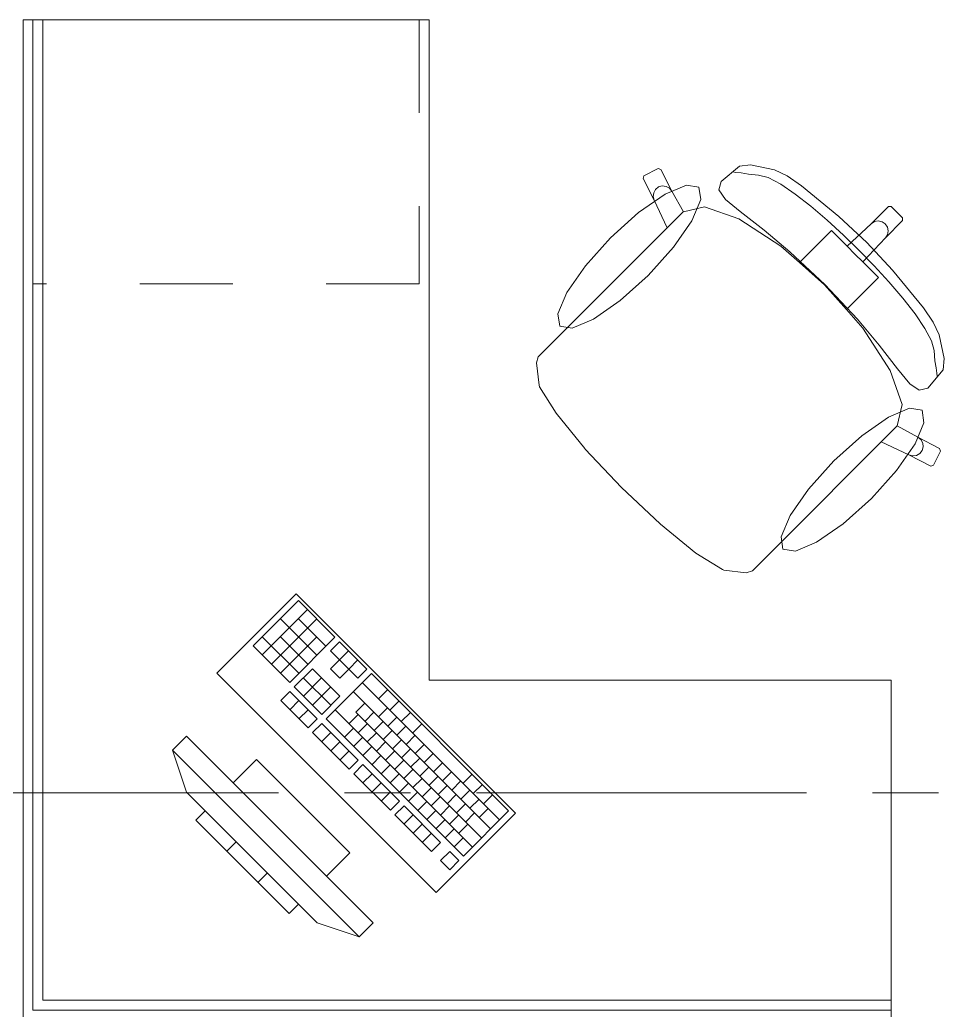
# Model space of a CAD drawing. Header units: inches. Extents: x -38 to 5698, y -33 to 92.
# Drawn here: x 287.075 to 288.499, y 23.352 to 24.852 of the extents above; entities that cross this region are included whole.
import ezdxf

# ---------------------------------------------------------------- set-up
doc = ezdxf.new("R2010")
doc.units = ezdxf.units.IN
doc.header["$MEASUREMENT"] = 0
doc.linetypes.add('Punto & Raya', pattern=[0.65, 0.5, -0.075, 0, -0.075])
doc.linetypes.add('Rayas', pattern=[0.282222, 0.141111, -0.141111])
doc.layers.add('Interior - Mobiliario', color=7, linetype='Continuous')
doc.layers.add('Marcador - Secciones', color=251, linetype='Continuous')

msp = doc.modelspace()

# ---------------------------------------------------------------- linework, layer by layer
at = {"layer": 'Interior - Mobiliario', "color": 175, "linetype": 'Continuous', "lineweight": 13}
for p, q in [((287.08, 24.8524), (287.11, 24.8524)), ((287.08, 23.3674), (287.08, 24.8524)), ((287.11, 24.8524), (287.11, 23.3674)), ((288.1372, 24.6077), (288.1651, 24.6309)), ((288.1651, 24.6309), (288.1819, 24.6327)), ((288.1819, 24.6327), (288.218, 24.625)), ((288.0191, 24.6122), (288.0204, 24.6162)), ((288.0204, 24.6162), (288.0418, 24.627)), ((288.0418, 24.627), (288.0459, 24.6257)), ((288.0459, 24.6257), (288.0628, 24.5926)), ((288.1598, 24.6212), (288.1553, 24.622)), ((288.1678, 24.6204), (288.1598, 24.6212)), ((288.1786, 24.6184), (288.1678, 24.6204)), ((288.194, 24.6173), (288.1786, 24.6184)), ((288.2088, 24.6134), (288.194, 24.6173)), ((288.218, 24.625), (288.2372, 24.616)), ((288.2372, 24.616), (288.2589, 24.6011)), ((288.0361, 24.5791), (288.0191, 24.6122)), ((288.0426, 24.5993), (288.0482, 24.6008)), ((288.0482, 24.6008), (288.0541, 24.6001)), ((288.0541, 24.6001), (288.0592, 24.5972)), ((288.1338, 24.5948), (288.1372, 24.6077)), ((288.2276, 24.6034), (288.2088, 24.6134)), ((288.2494, 24.5885), (288.2276, 24.6034)), ((288.2589, 24.6011), (288.3156, 24.5543)), ((288.0345, 24.5847), (288.0352, 24.5905)), ((288.0352, 24.5905), (288.038, 24.5956)), ((288.038, 24.5956), (288.0426, 24.5993)), ((288.0592, 24.5972), (288.0628, 24.5926)), ((288.0628, 24.5926), (288.0802, 24.5616)), ((288.1438, 24.5804), (288.1338, 24.5948)), ((288.2732, 24.57), (288.2494, 24.5885)), ((288.0361, 24.5791), (288.0345, 24.5847)), ((288.0557, 24.5373), (288.0361, 24.5791)), ((288.1661, 24.5618), (288.1438, 24.5804)), ((288.0799, 24.5615), (288.0557, 24.5373)), ((288.0799, 24.5615), (288.0802, 24.5616)), ((288.0802, 24.5616), (288.1121, 24.569)), ((288.1121, 24.569), (288.1641, 24.5507)), ((288.2023, 24.5339), (288.1661, 24.5618)), ((288.298, 24.5488), (288.2732, 24.57)), ((288.3647, 24.5434), (288.3908, 24.5695)), ((288.3908, 24.5695), (288.3951, 24.5695)), ((288.3951, 24.5695), (288.4036, 24.561)), ((288.4121, 24.5524), (288.4036, 24.561)), ((288.1641, 24.5507), (288.2279, 24.5093)), ((288.3226, 24.5262), (288.298, 24.5488)), ((288.3156, 24.5543), (288.3578, 24.5152)), ((288.3282, 24.5095), (288.3647, 24.5434)), ((288.3647, 24.5434), (288.3696, 24.5467)), ((288.3696, 24.5467), (288.3753, 24.5478)), ((288.3753, 24.5478), (288.3811, 24.5466)), ((288.3811, 24.5466), (288.386, 24.5433)), ((288.3893, 24.5384), (288.386, 24.5433)), ((288.3861, 24.5221), (288.4122, 24.5482)), ((288.4122, 24.5482), (288.4121, 24.5524)), ((287.9078, 24.3895), (288.0557, 24.5373)), ((288.2416, 24.5012), (288.2023, 24.5339)), ((288.2834, 24.5119), (288.3046, 24.5331)), ((288.3046, 24.5331), (288.3282, 24.5095)), ((288.3461, 24.5034), (288.3226, 24.5262)), ((288.3861, 24.5221), (288.3893, 24.5269)), ((288.3904, 24.5327), (288.3893, 24.5384)), ((288.3893, 24.5269), (288.3904, 24.5327)), ((288.256, 24.4846), (288.2834, 24.5119)), ((288.3521, 24.4856), (288.3861, 24.5221)), ((288.3969, 24.473), (288.3578, 24.5152)), ((288.2279, 24.5093), (288.256, 24.4846)), ((288.2944, 24.4517), (288.2416, 24.5012)), ((288.3282, 24.5095), (288.3401, 24.4975)), ((288.3521, 24.4856), (288.3401, 24.4975)), ((288.3461, 24.5034), (288.3689, 24.48)), ((288.256, 24.4846), (288.2939, 24.4512)), ((288.3757, 24.4619), (288.3521, 24.4856)), ((288.3689, 24.48), (288.3914, 24.4553)), ((288.4438, 24.4163), (288.3969, 24.473)), ((288.3272, 24.4134), (288.2939, 24.4512)), ((288.2944, 24.4517), (288.3438, 24.3989)), ((288.3546, 24.4408), (288.3757, 24.4619)), ((288.3914, 24.4553), (288.4126, 24.4306)), ((288.3272, 24.4134), (288.3546, 24.4408)), ((288.4126, 24.4306), (288.4312, 24.4068)), ((288.352, 24.3853), (288.3272, 24.4134)), ((288.4312, 24.4068), (288.446, 24.3849)), ((288.4587, 24.3946), (288.4438, 24.4163)), ((288.3438, 24.3989), (288.3765, 24.3596)), ((288.4676, 24.3753), (288.4587, 24.3946)), ((287.8823, 24.3639), (287.9078, 24.3895)), ((288.3933, 24.3214), (288.352, 24.3853)), ((288.446, 24.3849), (288.456, 24.3661)), ((288.4754, 24.3392), (288.4676, 24.3753)), ((287.8604, 24.342), (287.8823, 24.3639)), ((288.456, 24.3661), (288.4599, 24.3514)), ((288.3765, 24.3596), (288.4045, 24.3235)), ((288.4599, 24.3514), (288.4611, 24.336)), ((287.8575, 24.3327), (287.8604, 24.342)), ((287.8615, 24.2988), (287.8575, 24.3327)), ((288.4611, 24.336), (288.4631, 24.3252)), ((288.4735, 24.3224), (288.4754, 24.3392)), ((288.4117, 24.2695), (288.3933, 24.3214)), ((288.4045, 24.3235), (288.4231, 24.3012)), ((288.4503, 24.2946), (288.4735, 24.3224)), ((288.4631, 24.3252), (288.4639, 24.3172)), ((288.4639, 24.3172), (288.4647, 24.3126)), ((288.4231, 24.3012), (288.4374, 24.2912)), ((287.8624, 24.2967), (287.8615, 24.2988)), ((287.8873, 24.2566), (287.8624, 24.2967)), ((288.4374, 24.2912), (288.4503, 24.2946)), ((287.9309, 24.2029), (287.8873, 24.2566)), ((288.4042, 24.2375), (288.4117, 24.2695)), ((288.4042, 24.2373), (288.3799, 24.2131)), ((288.4042, 24.2373), (288.4042, 24.2375)), ((288.4352, 24.2202), (288.4042, 24.2375)), ((288.2321, 24.0652), (288.3799, 24.2131)), ((288.3799, 24.2131), (288.4217, 24.1935)), ((288.4399, 24.2166), (288.4352, 24.2202)), ((288.4683, 24.2032), (288.4352, 24.2202)), ((288.4427, 24.2114), (288.4399, 24.2166)), ((288.4435, 24.2056), (288.4427, 24.2114)), ((287.9316, 24.2021), (287.9309, 24.2029)), ((287.9864, 24.1438), (287.9316, 24.2021)), ((288.4332, 24.1925), (288.4383, 24.1954)), ((288.4383, 24.1954), (288.4419, 24.2)), ((288.4419, 24.2), (288.4435, 24.2056)), ((288.4588, 24.1778), (288.4697, 24.1992)), ((288.4697, 24.1992), (288.4683, 24.2032)), ((288.4217, 24.1935), (288.4274, 24.1919)), ((288.4217, 24.1935), (288.4548, 24.1765)), ((288.4274, 24.1919), (288.4332, 24.1925)), ((288.4548, 24.1765), (288.4588, 24.1778)), ((287.9864, 24.1438), (288.0448, 24.0889)), ((288.0448, 24.0889), (288.0456, 24.0883)), ((288.0456, 24.0883), (288.0992, 24.0447)), ((288.2066, 24.0397), (288.2321, 24.0652)), ((288.0992, 24.0447), (288.1393, 24.0198)), ((288.1846, 24.0178), (288.2066, 24.0397)), ((288.1393, 24.0198), (288.1414, 24.0189)), ((288.1414, 24.0189), (288.1753, 24.0149)), ((288.1753, 24.0149), (288.1846, 24.0178)), ((287.497, 23.9728), (287.4284, 23.9043)), ((287.5524, 23.9174), (287.497, 23.9728)), ((287.5108, 23.959), (287.4423, 23.8904)), ((287.5247, 23.9451), (287.4561, 23.8766)), ((287.5249, 23.89), (287.4696, 23.9454)), ((287.5387, 23.9037), (287.4971, 23.9453)), ((287.4975, 23.8626), (287.4421, 23.918)), ((287.5112, 23.8763), (287.4697, 23.9178)), ((287.5248, 23.9176), (287.47, 23.8627)), ((287.4838, 23.8489), (287.5524, 23.9174)), ((287.5593, 23.9105), (287.5456, 23.8968)), ((287.6008, 23.869), (287.5593, 23.9105)), ((287.4284, 23.9043), (287.4838, 23.8489)), ((287.5456, 23.8968), (287.5594, 23.883)), ((287.5731, 23.8967), (287.5594, 23.883)), ((287.5594, 23.883), (287.5457, 23.8692)), ((287.5733, 23.8691), (287.5594, 23.883)), ((287.587, 23.8828), (287.5733, 23.8691)), ((287.5182, 23.8694), (287.4907, 23.842)), ((287.5597, 23.8278), (287.5182, 23.8694)), ((287.5457, 23.8692), (287.5596, 23.8554)), ((287.5596, 23.8554), (287.5733, 23.8691)), ((287.5733, 23.8691), (287.5871, 23.8553)), ((287.5871, 23.8553), (287.6008, 23.869)), ((287.546, 23.8141), (287.5044, 23.8557)), ((287.532, 23.8555), (287.5046, 23.8281)), ((287.6078, 23.8621), (287.5392, 23.7935)), ((287.8155, 23.6543), (287.6078, 23.8621)), ((287.4839, 23.8351), (287.4702, 23.8214)), ((287.5254, 23.7936), (287.4839, 23.8351)), ((287.4907, 23.842), (287.5323, 23.8004)), ((287.5458, 23.8417), (287.5184, 23.8143)), ((287.8018, 23.6406), (287.594, 23.8483)), ((287.632, 23.8378), (287.6183, 23.8241)), ((287.4702, 23.8214), (287.5117, 23.7798)), ((287.4977, 23.8212), (287.484, 23.8075)), ((287.5323, 23.8004), (287.5597, 23.8278)), ((287.788, 23.6269), (287.5803, 23.8346)), ((287.6493, 23.8205), (287.6356, 23.8068)), ((287.5116, 23.8074), (287.4978, 23.7937)), ((287.7606, 23.5995), (287.5529, 23.8072)), ((287.5976, 23.8173), (287.5839, 23.8036)), ((287.6321, 23.8103), (287.6184, 23.7965)), ((287.5117, 23.7798), (287.5254, 23.7936)), ((287.5392, 23.7935), (287.7469, 23.5858)), ((287.5874, 23.8001), (287.5737, 23.7864)), ((287.7743, 23.6132), (287.5839, 23.8036)), ((287.6115, 23.8035), (287.5978, 23.7898)), ((287.646, 23.7964), (287.6323, 23.7827)), ((287.6666, 23.8032), (287.6529, 23.7895)), ((287.5323, 23.7866), (287.5186, 23.7729)), ((287.5877, 23.7312), (287.5323, 23.7866)), ((287.5806, 23.7795), (287.5669, 23.7658)), ((287.6012, 23.7863), (287.5875, 23.7726)), ((287.6253, 23.7896), (287.6116, 23.7759)), ((287.6392, 23.7758), (287.6255, 23.7621)), ((287.6598, 23.7826), (287.6461, 23.7689)), ((287.6839, 23.7859), (287.6702, 23.7722)), ((287.3273, 23.7675), (287.3061, 23.7463)), ((287.6102, 23.4847), (287.3273, 23.7675)), ((287.5186, 23.7729), (287.574, 23.7175)), ((287.5462, 23.7728), (287.5325, 23.7591)), ((287.5944, 23.7657), (287.5807, 23.7519)), ((287.6151, 23.7724), (287.6014, 23.7587)), ((287.653, 23.7619), (287.6393, 23.7482)), ((287.6737, 23.7687), (287.66, 23.755)), ((287.3061, 23.7463), (287.5889, 23.4635)), ((287.3061, 23.7463), (287.3273, 23.6827)), ((287.56, 23.7589), (287.5463, 23.7452)), ((287.5739, 23.7451), (287.5602, 23.7314)), ((287.6083, 23.7518), (287.5946, 23.7381)), ((287.6289, 23.7586), (287.6152, 23.7449)), ((287.6669, 23.7481), (287.6532, 23.7344)), ((287.6875, 23.7549), (287.6738, 23.7412)), ((287.4334, 23.7322), (287.398, 23.6968)), ((287.5748, 23.5907), (287.4334, 23.7322)), ((287.574, 23.7175), (287.5877, 23.7312)), ((287.6221, 23.738), (287.6084, 23.7242)), ((287.6428, 23.7448), (287.6291, 23.731)), ((287.6566, 23.7309), (287.6429, 23.7172)), ((287.6807, 23.7342), (287.667, 23.7205)), ((287.7014, 23.741), (287.6877, 23.7273)), ((287.5946, 23.7243), (287.5809, 23.7106)), ((287.65, 23.6689), (287.5946, 23.7243)), ((287.636, 23.7241), (287.6223, 23.7104)), ((287.6705, 23.7171), (287.6568, 23.7033)), ((287.6946, 23.7204), (287.6809, 23.7067)), ((287.7152, 23.7272), (287.7015, 23.7135)), ((287.5809, 23.7106), (287.6363, 23.6552)), ((287.6085, 23.7105), (287.5948, 23.6968)), ((287.6498, 23.7103), (287.6361, 23.6966)), ((287.6843, 23.7032), (287.6706, 23.6895)), ((287.7084, 23.7065), (287.6947, 23.6928)), ((287.7291, 23.7133), (287.7153, 23.6996)), ((287.7601, 23.7097), (287.7464, 23.696)), ((287.398, 23.6968), (287.5394, 23.5554)), ((287.6223, 23.6966), (287.6086, 23.6829)), ((287.6637, 23.6964), (287.65, 23.6827)), ((287.6982, 23.6894), (287.6845, 23.6756)), ((287.7223, 23.6927), (287.7086, 23.679)), ((287.7429, 23.6995), (287.7292, 23.6858)), ((287.7568, 23.6856), (287.743, 23.6719)), ((287.7757, 23.6942), (287.7619, 23.6804)), ((287.5253, 23.4847), (287.3273, 23.6827)), ((287.6362, 23.6828), (287.6225, 23.6691)), ((287.6775, 23.6826), (287.6638, 23.6689)), ((287.712, 23.6755), (287.6983, 23.6618)), ((287.7361, 23.6788), (287.7224, 23.6651)), ((287.7706, 23.6718), (287.7569, 23.6581)), ((287.7912, 23.6786), (287.7775, 23.6649)), ((287.6363, 23.6552), (287.65, 23.6689)), ((287.657, 23.662), (287.6432, 23.6483)), ((287.7124, 23.6066), (287.657, 23.662)), ((287.6914, 23.6687), (287.6777, 23.655)), ((287.7259, 23.6617), (287.7122, 23.648)), ((287.75, 23.665), (287.7363, 23.6513)), ((287.7844, 23.6579), (287.7707, 23.6442)), ((287.3556, 23.6544), (287.3415, 23.6402)), ((287.3415, 23.6402), (287.4829, 23.4988)), ((287.497, 23.513), (287.3556, 23.6544)), ((287.6432, 23.6483), (287.6986, 23.5929)), ((287.6708, 23.6482), (287.6571, 23.6344)), ((287.7052, 23.6549), (287.6915, 23.6412)), ((287.7191, 23.641), (287.7054, 23.6273)), ((287.7397, 23.6478), (287.726, 23.6341)), ((287.7469, 23.5858), (287.8155, 23.6543)), ((287.7638, 23.6511), (287.7501, 23.6374)), ((287.6847, 23.6343), (287.6709, 23.6206)), ((287.7329, 23.6272), (287.7192, 23.6135)), ((287.7536, 23.634), (287.7398, 23.6203)), ((287.6985, 23.6205), (287.6848, 23.6067)), ((287.7468, 23.6133), (287.7331, 23.5996)), ((287.4027, 23.6072), (287.3886, 23.5931)), ((287.6986, 23.5929), (287.7124, 23.6066)), ((287.5394, 23.5554), (287.5748, 23.5907)), ((287.7262, 23.5928), (287.7125, 23.5791)), ((287.74, 23.5789), (287.7262, 23.5928)), ((287.7125, 23.5791), (287.7263, 23.5652)), ((287.7263, 23.5652), (287.74, 23.5789)), ((287.4499, 23.5601), (287.4357, 23.546)), ((287.4829, 23.4988), (287.497, 23.513)), ((287.5889, 23.4635), (287.5253, 23.4847)), ((287.5889, 23.4635), (287.6102, 23.4847)), ((287.08, 23.3374), (287.08, 23.3674)), ((287.11, 23.3674), (288.395, 23.3674)), ((288.395, 23.3674), (288.395, 23.3374))]:
    msp.add_line(p, q, dxfattribs=at)
at = {"layer": 'Interior - Mobiliario', "color": 175, "linetype": 'Rayas', "lineweight": 13}
for p, q in [((287.68, 24.8524), (287.68, 24.4524)), ((287.68, 24.4524), (287.095, 24.4524))]:
    msp.add_line(p, q, dxfattribs=at)
at = {"layer": 'Interior - Mobiliario', "color": 175, "linetype": 'Continuous', "lineweight": 13, "flags": 128}
for points in [[(287.095, 23.3524), (287.095, 24.8524), (287.695, 24.8524), (287.695, 23.8524), (288.395, 23.8524), (288.395, 23.3524)], [(287.9699, 24.5222), (288.0124, 24.5604), (288.0528, 24.5884), (288.0848, 24.602), (288.1038, 24.5991), (288.1066, 24.5802), (288.093, 24.5481), (288.065, 24.5078), (288.0269, 24.4653), (287.9844, 24.4271), (287.944, 24.3991), (287.9119, 24.3855), (287.893, 24.3884), (287.8901, 24.4073), (287.9038, 24.4394), (287.9318, 24.4797)], [(288.3649, 24.1273), (288.403, 24.1698), (288.431, 24.2101), (288.4446, 24.2422), (288.4418, 24.2611), (288.4228, 24.264), (288.3908, 24.2504), (288.3504, 24.2224), (288.3079, 24.1842), (288.2698, 24.1417), (288.2418, 24.1014), (288.2282, 24.0693), (288.231, 24.0504), (288.2499, 24.0475), (288.282, 24.0611), (288.3224, 24.0891)], [(287.7056, 23.5306), (287.8258, 23.6508), (287.4935, 23.9832), (287.3733, 23.863)]]:
    msp.add_lwpolyline(points, close=True, dxfattribs=at)
at = {"layer": 'Marcador - Secciones', "color": 251, "linetype": 'Punto & Raya', "lineweight": 13}
msp.add_line((282.1667, 23.6815), (306.4526, 23.6815), dxfattribs=at)

doc.saveas('drawing.dxf')
